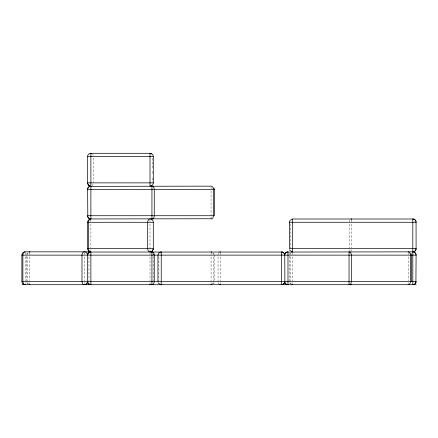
<?xml version="1.0" encoding="UTF-8"?>
<svg xmlns="http://www.w3.org/2000/svg" width="438" height="438" viewBox="0 0 438 438"><rect width="100%" height="100%" fill="white"/><g stroke="black" fill="none" stroke-linecap="round" stroke-linejoin="round"><path stroke-width="0.33" stroke-dasharray="2.19 1.64" d="M26.548 281.415L26.548 255.135M214.352 255.135L214.352 281.415M289.348 281.415L289.348 255.135M29.839 283.665L29.888 282.548M292.639 283.665L292.688 282.548M26.647 254.363L27.474 252.852M289.447 254.363L290.274 252.852M214.105 282.658L213.06 284.016M290.64 284.016L289.595 282.658M27.84 284.016L26.795 282.658M213.426 252.852L214.253 254.363M408.112 282.548L408.161 283.665M211.012 216.848L211.061 217.965M211.012 282.548L211.061 283.665M408.167 253.065L408.167 254.538M408.167 256.777L408.167 280.868M351.763 220.051L351.763 221.798M351.763 223.927L351.763 248.017M351.763 249.764L351.763 251.281M349.436 223.927L349.436 248.017M292.633 253.065L292.633 254.538M292.633 256.777L292.633 280.868M290.306 223.927L290.306 248.017M290.306 256.777L290.306 280.868M220.363 252.901L220.363 254.648M220.363 256.777L220.363 280.868M220.363 282.614L220.363 283.649M218.036 256.777L218.036 280.868M213.394 256.777L213.394 280.868M211.067 187.365L211.067 188.838M211.067 191.077L211.067 215.167M211.067 253.065L211.067 254.538M211.067 256.777L211.067 280.868M158.906 256.777L158.906 280.868M153.3 256.454L153.3 280.868M152.336 158.227L152.336 168.082M152.336 171.368L152.336 174.653M152.336 177.938L152.336 182.317M150.015 220.215L150.015 221.688M150.015 223.927L150.015 248.017M150.015 249.671L150.015 250.771M150.015 253.065L150.015 254.538M150.015 256.777L150.015 280.868M150.015 282.521L150.015 283.649M93.206 158.227L93.206 182.317M90.885 220.183L90.885 221.792M90.885 223.927L90.885 248.017M90.885 249.769L90.885 250.673M88.963 253.936L88.963 254.648M88.963 256.777L88.963 280.868M84.315 253.065L84.315 254.538M84.315 256.777L84.315 280.868M84.315 282.521L84.315 283.621M29.833 253.065L29.833 254.538M29.833 256.777L29.833 280.868M27.506 256.777L27.506 280.868M25.185 253.033L25.185 254.642M25.185 256.777L25.185 280.868M25.185 282.62L25.185 283.523M218.973 284.048A3.285 2.321 -90 0 1 218.173 282.521M218.064 254.659A3.285 2.321 -90 0 1 218.639 252.929M213.257 282.521A3.285 2.321 -90 0 1 212.457 284.048M212.791 252.929A3.285 2.321 -90 0 1 213.366 254.659M93.075 183.971A3.285 2.321 -90 0 1 92.177 185.592M92.604 154.379A3.285 2.321 -90 0 1 93.184 156.109M28.443 284.048A3.285 2.321 90 0 1 27.643 282.521M27.534 254.659A3.285 2.321 -90 0 1 28.109 252.929M291.243 284.048A3.285 2.321 -90 0 1 290.443 282.521M290.334 254.659A3.285 2.321 -90 0 1 290.909 252.929M350.466 251.292A3.285 2.321 -90 0 1 349.573 249.671M349.464 221.809A3.285 2.321 -90 0 1 350.039 220.079M153.174 254.232L153.07 253.925A3.285 3.285 0 0 1 153.245 254.538L153.174 254.232M153.207 254.379L153.13 254.106A3.679 3.679 0 0 1 153.256 254.642L153.207 254.379"/><path stroke-width="0.66" d="M157.948 281.415L157.948 255.135L158.874 252.852M211.072 284.443L211.067 284.684A3.285 2.321 -90 0 0 211.85 284.508M211.072 218.743L90.392 218.956A3.679 3.679 0 0 1 89.308 218.6L88.317 217.823A2.929 2.929 0 0 1 87.797 216.919L87.644 188.942A3.679 3.679 0 0 1 88 187.858L88.777 186.867A2.929 2.929 0 0 1 89.681 186.347L211.067 186.15A3.285 2.321 -90 0 1 213.394 189.435L213.394 215.715A3.285 2.321 -90 0 1 211.067 219L211.067 218.984M213.93 187.825L214.352 189.435L214.352 215.715L87.6 215.715A3.285 3.285 0 0 0 89.938 218.858M408.172 284.443L408.167 284.684A3.285 2.321 -90 0 0 410.494 281.415L410.494 255.135A3.285 2.321 -90 0 0 408.167 251.85L408.167 252.08M87.6 255.135A3.285 3.285 0 0 0 84.315 251.85A3.285 2.321 -90 0 0 81.994 255.135L81.994 281.415A3.285 2.321 -90 0 0 84.315 284.7L85.979 284.317A2.743 2.743 0 0 0 86.62 283.84L87.6 281.65L87.644 254.642A3.679 3.679 0 0 1 88 253.558L88.777 252.567A2.929 2.929 0 0 1 89.681 252.047L282.62 252.047A2.929 2.929 0 0 1 283.523 252.567L284.3 253.558A3.679 3.679 0 0 1 284.607 254.379M284.826 254.232A3.285 3.285 0 0 1 287.985 251.85L287.985 284.695L287.492 284.656A3.679 3.679 0 0 1 286.408 284.3L285.417 283.523A2.929 2.929 0 0 1 284.897 282.62L284.744 254.642A3.679 3.679 0 0 1 285.1 253.558L285.877 252.567A2.929 2.929 0 0 1 286.78 252.047L412.815 251.85A3.285 3.285 0 0 1 416.1 255.135L415.903 282.62A2.929 2.929 0 0 1 415.383 283.523L414.392 284.3A3.679 3.679 0 0 1 413.308 284.656L412.815 284.7L412.815 219L292.633 219A3.285 2.321 -90 0 0 290.909 220.079M289.348 222.285L416.1 222.285A3.285 3.285 0 0 0 412.815 219L414.019 219.197A2.929 2.929 0 0 1 414.923 219.717L415.7 220.708A3.679 3.679 0 0 1 416.056 221.792L416.1 248.565L289.348 248.565L289.348 222.285L290.274 220.002M284.607 282.253L284.503 282.62A2.929 2.929 0 0 1 283.983 283.523L282.992 284.3A3.679 3.679 0 0 1 281.908 284.656L281.415 284.7L281.415 251.85A3.285 3.285 0 0 1 284.7 255.135M150.015 284.476L150.508 284.656A3.679 3.679 0 0 0 151.044 284.53M87.605 156.585L153.3 156.585L153.3 182.865A3.285 3.285 0 0 1 150.015 186.15L150.015 153.3L90.885 153.3A3.285 3.285 0 0 0 87.6 156.585L87.6 183.1L88.58 185.29A2.743 2.743 0 0 0 89.221 185.767L90.118 186.079M153.3 182.865L87.605 182.865A3.285 3.285 0 0 0 90.885 186.15M214.352 189.435L87.6 189.435A3.285 3.285 0 0 1 89.982 186.276M87.6 281.415L87.797 282.62A2.929 2.929 0 0 0 88.317 283.523L89.308 284.3A3.679 3.679 0 0 0 90.392 284.656L90.885 284.7L90.885 251.85A3.285 3.285 0 0 1 87.6 248.565L87.6 222.285L153.295 222.285L153.295 248.861L152.32 250.99A2.743 2.743 0 0 1 151.679 251.467L150.015 251.85A3.285 2.321 -90 0 1 147.694 248.565L147.694 222.285A3.285 2.321 90 0 1 150.015 219A3.285 3.285 0 0 1 153.3 222.285M87.6 248.565L153.295 248.565A3.285 3.285 0 0 1 150.984 251.702M90.233 251.85L25.185 251.85A3.285 3.285 0 0 0 21.9 255.135L21.9 281.415A3.285 3.285 0 0 0 25.185 284.7L25.185 284.53M21.9 255.135L416.1 255.135L416.056 254.642A3.679 3.679 0 0 0 415.7 253.558L414.923 252.567A2.929 2.929 0 0 0 414.019 252.047L413.653 251.943M21.9 281.415L416.1 281.415A3.285 3.285 0 0 1 412.815 284.7M21.9 284.7L416.1 284.7M150.853 251.943L151.219 252.047A3.285 3.285 0 0 0 150.918 251.976M290.252 250.832L289.595 249.808M158.852 283.682L158.195 282.658M411.03 253.525L411.452 255.135L411.452 281.415M292.628 284.443L292.633 284.7A3.285 2.321 -90 0 1 291.85 284.508M29.828 284.443L29.833 284.7A3.285 2.321 90 0 1 29.05 284.508M351.763 219.224L351.763 219.011A3.285 2.321 -90 0 0 350.98 219.192M351.763 284.476L351.763 284.689A3.285 2.321 -90 0 1 350.98 284.508M292.633 219L292.633 252.08M220.363 252.074L220.363 251.861A3.285 2.321 -90 0 0 219.58 252.042M220.363 284.476L220.363 284.689A3.285 2.321 -90 0 1 219.58 284.508M211.067 252.08L211.067 251.85A3.285 2.321 -90 0 1 211.85 252.042M87.726 254.232A3.285 3.285 0 0 1 90.885 251.85A3.285 2.321 90 0 1 88.564 248.565L88.564 222.285A3.285 2.321 -90 0 1 90.885 219L90.885 153.3A3.285 2.321 -90 0 1 91.668 153.492M88.963 252.074L88.963 251.861A3.285 2.321 -90 0 0 88.18 252.042M88.963 284.476L88.963 284.689A3.285 2.321 -90 0 1 88.18 284.508M84.315 284.508L84.315 284.695A3.285 3.285 0 0 0 87.452 282.384M29.833 252.08L29.833 251.85A3.285 2.321 -90 0 0 29.05 252.042M25.185 252.047L25.185 251.85A3.285 2.321 -90 0 0 22.864 255.135L22.864 281.415A3.285 2.321 90 0 0 25.185 284.7M287.985 284.7A3.285 3.285 0 0 1 284.842 282.362M284.7 281.415A3.285 3.285 0 0 1 281.415 284.7M159.509 283.621A3.285 2.321 -90 0 0 161.233 284.7L161.233 251.85A3.285 2.321 90 0 0 159.509 252.929M90.885 284.7A3.285 3.285 0 0 1 87.742 282.362M153.3 156.585A3.285 3.285 0 0 0 150.015 153.3A3.285 2.321 -90 0 1 151.4 153.952M151.4 185.498A3.285 2.321 -90 0 1 150.902 185.898M87.6 222.285A3.285 3.285 0 0 1 90.885 219M151.121 284.508A3.285 3.285 0 0 1 150.015 284.7M412.815 251.85A3.285 3.285 0 0 0 416.1 248.565L415.903 249.769A2.929 2.929 0 0 1 415.383 250.673L414.392 251.45A3.679 3.679 0 0 1 413.571 251.757M291.85 252.042A3.285 2.321 -90 0 1 292.633 251.85A3.285 2.321 90 0 1 290.909 250.771M351.364 281.415L351.364 255.135A3.285 2.321 -90 0 0 349.037 251.85L349.037 284.689A3.285 2.321 90 0 0 351.364 281.415M154.264 215.715L154.264 189.435A3.285 2.321 -90 0 0 151.937 186.15L151.937 218.989A3.285 2.321 90 0 0 154.264 215.715M154.264 281.415L154.264 255.135A3.285 2.321 -90 0 0 151.937 251.85L151.937 284.689A3.285 2.321 90 0 0 154.264 281.415"/></g></svg>
